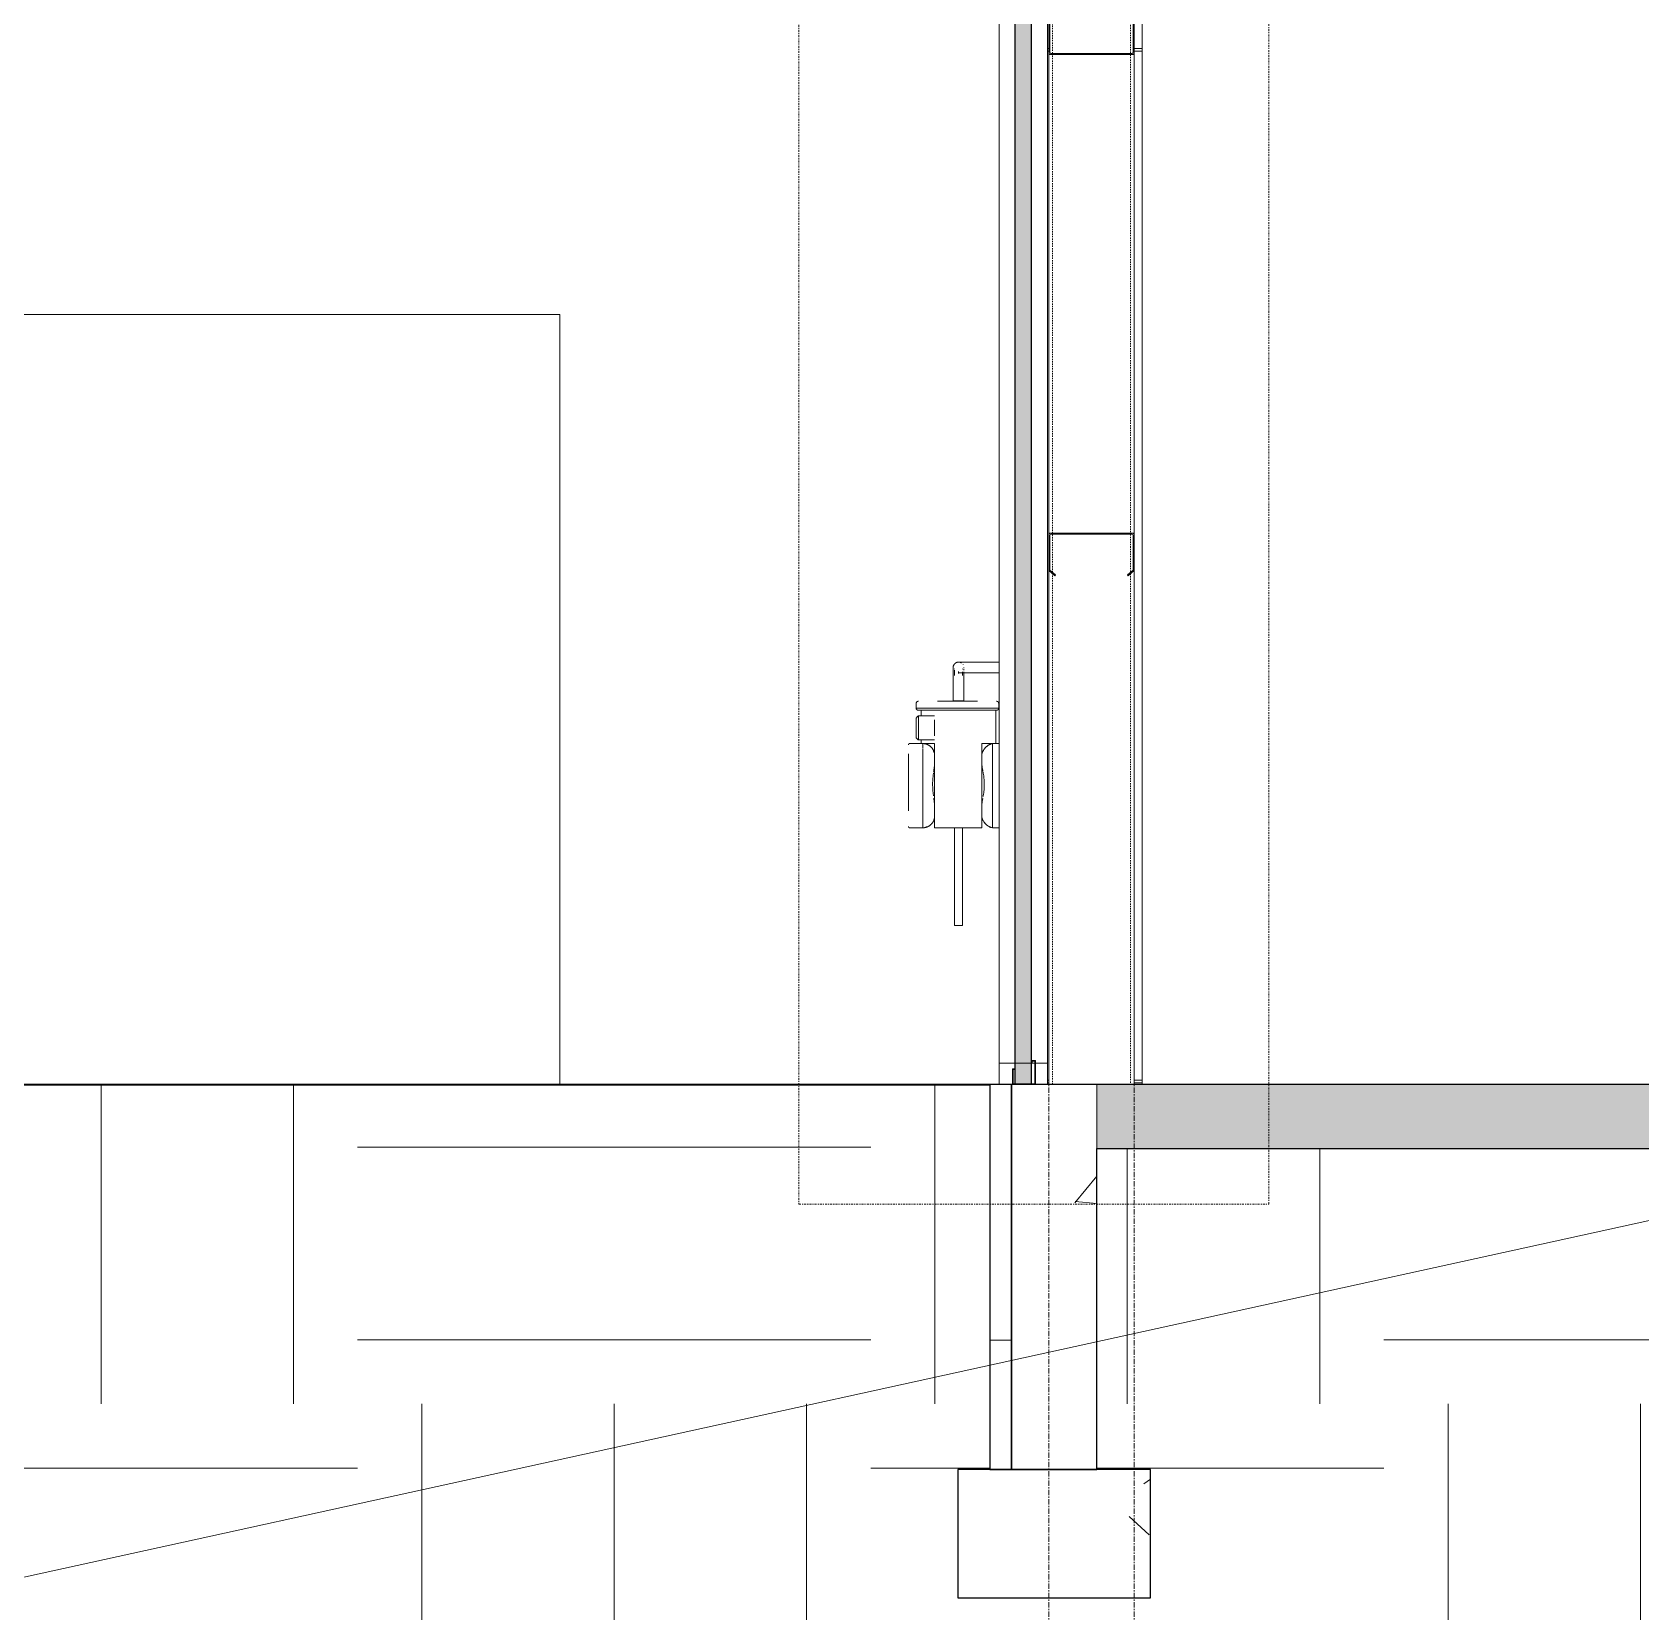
# Model space of a CAD drawing. Header units: inches. Extents: x -23445 to -52, y -314 to 853.
# Drawn here: x -9060.5 to -8910.1, y -49.3 to 98.4 of the extents above; entities that cross this region are included whole.
import ezdxf

# ---------------------------------------------------------------- set-up
doc = ezdxf.new("R2010")
doc.units = ezdxf.units.IN
doc.header["$MEASUREMENT"] = 0
for name, pattern in [('Dash Dot 3_16_', [0.3125, 0.1875, -0.0625, 0, -0.0625]), ('Grid Line 1_2_', [0.875, 0.5, -0.125, 0.125, -0.125]), ('Hidden 1_8_', [0.1875, 0.125, -0.0625])]:
    doc.linetypes.add(name, pattern=pattern)
for name, color, linetype, lineweight in [('A-ANNO-IDEN', 131, 'Continuous', 9), ('A-ANNO-SYMB', 150, 'Continuous', 9), ('A-FLOR', 192, 'Continuous', 9), ('A-FLOR-LEVL', 51, 'Continuous', 9), ('A-FLOR-MCUT', 51, 'Continuous', 9), ('A-FLOR-PATT', 8, 'Continuous', 25), ('A-GLAZ-CWMG', 51, 'Continuous', 9), ('A-WALL', 113, 'Continuous', 9), ('A-WALL-PATT', 111, 'Continuous', 25), ('C-TOPO', 7, 'Continuous', 9), ('E-ELEC-EQPM', 71, 'Continuous', 9), ('L-SITE-WALL', 31, 'Continuous', 9), ('P-SANR-FIXT', 6, 'Continuous', 9), ('S-BEAM', 12, 'Continuous', 9), ('S-COLS', 52, 'Continuous', 9), ('S-FNDN', 32, 'Continuous', 9), ('S-GRID', 1, 'Continuous', 9)]:
    doc.layers.add(name, color=color, linetype=linetype, lineweight=lineweight)
pattern_1 = [(50, (-21606.15, 72.08), (55.0854, -4.8198), [5.76, -63.36]), (355, (-21606.15, 72.08), (-10.6557, 57.7685), [4.608, -50.688]), (100.451, (-21601.557, 71.68), (44.4295, 52.9487), [4.895, -53.848]), (46.184, (-21606.15, 87.44), (81.9644, -12.712), [8.64, -95.04]), (96.636, (-21599.32, 86.38), (71.7815, 74.8124), [7.343, -80.772]), (351.184, (-21606.15, 87.44), (71.782, 74.8124), [6.912, -76.032]), (21, (-21598.47, 83.6), (45.842, -30.9215), [5.76, -63.36]), (326, (-21598.47, 83.6), (18.687, 55.6915), [4.608, -50.688]), (71.451, (-21594.65, 81.025), (64.529, 24.77), [4.895, -53.848]), (37.5, (-21606.148, 72.082), (0.9339, 25.56682), [2.534, -47.539, 2.534, -48.922, -50.88]), (37.5, (-21606.148, 72.082), (0.9339, 25.56682), [-101.53, 2.534, -48.346]), (7.5, (-21606.148, 72.082), (20.20404, 30.2913), [2.534, -26.803, 2.534, -46.387, -19.392]), (7.5, (-21606.148, 72.082), (20.20404, 30.2913), [-78.259, 2.534, -16.858]), (327.5, (-21623.274, 72.082), (40.9978, -1.7324), [2.534, -16.666, 2.534, -57.37, -79.488]), (327.5, (-21623.274, 72.082), (40.9978, -1.7324), [-79.104, 2.534, -76.954]), (317.5, (-21630.954, 72.082), (44.7889, 7.6878), [2.534, -22.426, 2.534, -37.248, -56.448]), (317.5, (-21630.954, 72.082), (44.7889, 7.6878), [-64.742, 2.534, -53.914])]

# ---------------------------------------------------------------- blocks, each defined once
blk = doc.blocks.new('Struct_Xcel_Sports Complex_rvt-4-Building Section - North_South looking West _ Fitness Center')
at = {"layer": 'A-FLOR-PATT', "lineweight": 9}
h = blk.add_hatch(dxfattribs=at)
h.set_pattern_fill('FP_56', style=0, pattern_type=2)
h.set_pattern_definition(pattern_1)
h.paths.add_polyline_path([(-21132.3, -6), (-21132.3, 0), (-22790.8, 0), (-22790.8, -6), (-21136.06, -6)], flags=0)
at = {"layer": 'A-WALL-PATT', "lineweight": 9}
h = blk.add_hatch(dxfattribs=at)
h.set_pattern_fill('FP_56', style=0, pattern_type=2)
h.set_pattern_definition(pattern_1)
h.paths.add_polyline_path([(-22790.8, -36), (-22790.8, 0), (-22798.8, 0), (-22798.8, -36)], flags=0)
at = {"layer": 'S-FNDN'}
h = blk.add_hatch(dxfattribs=at)
h.set_pattern_fill('FP_56', color=256, style=0, pattern_type=2)
h.set_pattern_definition(pattern_1)
h.paths.add_polyline_path([(-22803.8, -48), (-22785.8, -48), (-22785.8, -36), (-22803.8, -36)], flags=0)
at = {"layer": 'A-FLOR', "color": 250, "lineweight": 25}
for p, q in [((-21132.3, 0), (-22790.8, 0)), ((-22790.8, -6), (-21132.3, -6))]:
    blk.add_line(p, q, dxfattribs=at)
at = {"layer": 'A-FLOR-MCUT', "color": 7}
blk.add_line((-22790.8, 0), (-22790.8, -6), dxfattribs=at)
at = {"layer": 'A-WALL', "color": 7}
blk.add_line((-22790.8, -6), (-22790.8, 0), dxfattribs=at)
at = {"layer": 'L-SITE-WALL', "color": 250, "lineweight": 25}
for p, q in [((-22790.8, 0), (-22798.8, 0)), ((-22798.8, 0), (-22798.8, -36)), ((-22790.8, -36), (-22790.8, -6)), ((-22798.8, -36), (-22790.8, -36))]:
    blk.add_line(p, q, dxfattribs=at)
at = {"layer": 'S-FNDN', "color": 250, "lineweight": 25}
for p, q in [((-22785.8, -36), (-22803.8, -36)), ((-22803.8, -36), (-22803.8, -48)), ((-22785.8, -48), (-22785.8, -36)), ((-22803.8, -48), (-22785.8, -48))]:
    blk.add_line(p, q, dxfattribs=at)
blk = doc.blocks.new('Girt_C - 8_D-1472944-Building Section - North_South looking West _ Fitness Center')
at = {"layer": 'S-BEAM'}
h = blk.add_hatch(dxfattribs=at)
h.set_pattern_fill('FP_49', color=256, style=0, pattern_type=2)
h.set_pattern_definition([(45, (-21606.148, 72.082), (-19.007, 19.007), []), (45, (-21606.148, 100.882), (-19.007, 19.007), [])])
h.paths.add_polyline_path([(-22795.12, 96.32), (-22787.49, 96.32), (-22787.49, 96.43), (-22795.12, 96.43)], flags=0)
h.paths.add_polyline_path([(-22787.41, 96.5), (-22787.3, 96.51), (-22787.3, 99.82), (-22787.88, 100.3), (-22787.95, 100.22), (-22787.41, 99.77)], flags=0)
h.paths.add_polyline_path([(-22795.19, 96.5), (-22795.19, 99.77), (-22794.66, 100.22), (-22794.73, 100.3), (-22795.3, 99.82), (-22795.3, 96.51)], flags=0)
at = {"layer": 'S-BEAM', "lineweight": 15}
for p, q in [((-22794.73, 100.3), (-22795.3, 99.82)), ((-22795.3, 99.82), (-22795.3, 96.51)), ((-22795.19, 99.77), (-22794.66, 100.22)), ((-22795.19, 96.5), (-22795.19, 99.77)), ((-22794.66, 100.22), (-22794.73, 100.3)), ((-22787.88, 100.3), (-22787.95, 100.22)), ((-22787.95, 100.22), (-22787.41, 99.77)), ((-22787.3, 99.82), (-22787.88, 100.3)), ((-22787.41, 99.77), (-22787.41, 96.5)), ((-22787.3, 96.51), (-22787.3, 99.82)), ((-22787.49, 96.43), (-22795.12, 96.43)), ((-22795.12, 96.32), (-22787.49, 96.32))]:
    blk.add_line(p, q, dxfattribs=at)
for centre, radius, start, end in [((-22795.12, 96.51), 0.188, 180, 270), ((-22795.12, 96.51), 0.0782, 182.1227, 270), ((-22787.49, 96.51), 0.188, 270, 0), ((-22787.49, 96.51), 0.0782, 270, 356.9576)]:
    blk.add_arc(centre, radius, start, end, dxfattribs=at)
blk = doc.blocks.new('Rectangular Mullion - Profile_Polycarbonate_Lower-1275842-Building Section - North_South looking West _ Fitness Center')
at = {"layer": 'A-GLAZ-CWMG', "lineweight": 13}
for p, q in [((-22796.55, 2.24), (-22796.91, 2.24)), ((-22796.91, 2.24), (-22796.91, 1.99)), ((-22796.91, 1.99), (-22796.84, 1.99)), ((-22796.84, 1.99), (-22796.84, 2.18)), ((-22796.84, 2.18), (-22796.61, 2.18)), ((-22796.61, 2.18), (-22796.61, 0.06)), ((-22796.55, 0), (-22796.55, 2.24)), ((-22798.55, 1.46), (-22798.68, 1.46)), ((-22798.68, 1.46), (-22798.68, 0)), ((-22798.68, 0), (-22796.55, 0)), ((-22798.62, 0.06), (-22798.62, 1.39)), ((-22798.62, 1.39), (-22798.55, 1.39)), ((-22796.61, 0.06), (-22798.62, 0.06)), ((-22798.55, 1.39), (-22798.55, 1.46))]:
    blk.add_line(p, q, dxfattribs=at)
blk = doc.blocks.new('Transformer-Dry-Type-Siemens - 6x6x6-1004770-Building Section - North_South looking West _ Fitness Center')
at = {"layer": 'E-ELEC-EQPM'}
for p, q in [((-22913.05, 0), (-22913.05, 72)), ((-22913.05, 72), (-22841.05, 72)), ((-22913.05, 72), (-22841.05, 72)), ((-22913.05, 0), (-22913.05, 72)), ((-22841.05, 72), (-22841.05, 0)), ((-22841.05, 72), (-22841.05, 0))]:
    blk.add_line(p, q, dxfattribs=at)
blk = doc.blocks.new('HSS-Hollow Structural Section-Column - HSS8X8X3_8-1159169-Building Section - North_South looking West _ Fitness Center')
at = {"layer": 'S-COLS', "linetype": 'Hidden 1_8_'}
for p, q in [((-22794.95, 142.54), (-22794.95, 144)), ((-22787.65, 144), (-22787.65, 142.55)), ((-22794.95, 100.11), (-22794.95, 142.44)), ((-22787.65, 142.44), (-22787.65, 100.11)), ((-22794.95, 96.43), (-22794.95, 99.97)), ((-22787.65, 99.97), (-22787.65, 96.43)), ((-22794.95, 51.55), (-22794.95, 96.32)), ((-22787.65, 96.32), (-22787.65, 51.55)), ((-22794.95, 47.9), (-22794.95, 51.45)), ((-22787.65, 51.45), (-22787.65, 47.9)), ((-22794.95, 0), (-22794.95, 47.76)), ((-22787.65, 47.76), (-22787.65, 0))]:
    blk.add_line(p, q, dxfattribs=at)
blk = doc.blocks.new('Rectangular Mullion - Exterior 2_ x 4_5_-1135321-Building Section - North_South looking West _ Fitness Center')
at = {"layer": 'A-GLAZ-CWMG'}
for p, q in [((-22798.48, 2), (-22799.93, 2)), ((-22799.93, 2), (-22799.93, 0)), ((-22796.91, 2), (-22798.48, 2)), ((-22796.61, 2), (-22796.91, 2)), ((-22795.43, 2), (-22796.56, 2)), ((-22795.43, 0), (-22795.43, 2))]:
    blk.add_line(p, q, dxfattribs=at)
blk = doc.blocks.new('Rectangular Mullion - Exterior 2_ x 4_5_-1142381-Building Section - North_South looking West _ Fitness Center')
at = {"layer": 'A-GLAZ-CWMG'}
for p, q in [((-22799.93, 143.5), (-22798.68, 143.5)), ((-22799.93, 97), (-22799.93, 143.5)), ((-22798.62, 143.5), (-22798.48, 143.5)), ((-22798.48, 143.5), (-22796.91, 143.5)), ((-22796.91, 143.5), (-22796.61, 143.5)), ((-22796.55, 143.5), (-22795.43, 143.5)), ((-22795.43, 143.5), (-22795.43, 97))]:
    blk.add_line(p, q, dxfattribs=at)
blk = doc.blocks.new('Rectangular Mullion - Exterior 2_ x 4_5_-1142382-Building Section - North_South looking West _ Fitness Center')
at = {"layer": 'A-GLAZ-CWMG'}
for p, q in [((-22799.93, 2), (-22799.93, 97)), ((-22795.43, 97), (-22795.43, 2)), ((-22798.48, 2), (-22799.93, 2)), ((-22796.91, 2), (-22798.48, 2)), ((-22796.61, 2), (-22796.91, 2)), ((-22795.43, 2), (-22796.56, 2))]:
    blk.add_line(p, q, dxfattribs=at)
blk = doc.blocks.new('Girt_C - 8_D-1405511-Building Section - North_South looking West _ Fitness Center')
at = {"layer": 'S-BEAM', "lineweight": 15}
for p, q in [((-22795.3, 51.37), (-22795.3, 48.05)), ((-22795.19, 48.11), (-22795.19, 51.37)), ((-22787.49, 51.55), (-22795.12, 51.55)), ((-22795.12, 51.45), (-22787.49, 51.45)), ((-22787.41, 51.37), (-22787.41, 48.11)), ((-22787.3, 48.05), (-22787.3, 51.37)), ((-22795.3, 48.05), (-22794.73, 47.57)), ((-22794.66, 47.66), (-22795.19, 48.11)), ((-22794.73, 47.57), (-22794.66, 47.66)), ((-22787.41, 48.11), (-22787.95, 47.66)), ((-22787.95, 47.66), (-22787.88, 47.57)), ((-22787.88, 47.57), (-22787.3, 48.05))]:
    blk.add_line(p, q, dxfattribs=at)
for centre, radius, start, end in [((-22795.12, 51.37), 0.188, 90, 180), ((-22795.12, 51.37), 0.0782, 90, 176.9576), ((-22787.49, 51.37), 0.188, 0, 90), ((-22787.49, 51.37), 0.0782, 2.1227, 90)]:
    blk.add_arc(centre, radius, start, end, dxfattribs=at)
blk = doc.blocks.new('gas_meter-250_cfh_2214 - gas_meter-250_cfh_2214-1353211-Building Section - North_South looking West _ Fitness Center')
at = {"layer": 'P-SANR-FIXT'}
for p, q in [((-22803.32, 39.27), (-22803.31, 39.25)), ((-22799.93, 39.5), (-22803.13, 39.5)), ((-22804.24, 38.25), (-22804.24, 35.86)), ((-22804.12, 38.85), (-22804.12, 38.86)), ((-22804.12, 38.85), (-22804.12, 38.85)), ((-22803.74, 38.44), (-22803.74, 38.62)), ((-22803.37, 38.85), (-22803.37, 38.86)), ((-22803.24, 35.86), (-22803.24, 38.25)), ((-22803.13, 38.5), (-22799.93, 38.5)), ((-22807.72, 35.6), (-22807.72, 35.18)), ((-22807.72, 35.18), (-22805.72, 35.18)), ((-22807.65, 35.18), (-22807.72, 35.18)), ((-22805.72, 35), (-22807.56, 35)), ((-22807.56, 35), (-22807.31, 35)), ((-22807.24, 35), (-22807.24, 34.47)), ((-22807.24, 35), (-22805.74, 35)), ((-22801.97, 35.83), (-22805.72, 35.83)), ((-22805.72, 35.18), (-22801.97, 35.18)), ((-22801.97, 35), (-22805.72, 35)), ((-22803.74, 35.86), (-22804.24, 35.86)), ((-22803.24, 35.86), (-22803.74, 35.86)), ((-22801.97, 35.18), (-22799.97, 35.18)), ((-22800.13, 35), (-22801.97, 35)), ((-22801.97, 35), (-22800.24, 35)), ((-22800.24, 31.87), (-22800.24, 35)), ((-22800.19, 35), (-22800.13, 35)), ((-22799.97, 35.18), (-22800.04, 35.18)), ((-22799.97, 35.18), (-22799.97, 35.6)), ((-22807.72, 34.24), (-22807.72, 33.72)), ((-22807.72, 33.72), (-22807.72, 34.24)), ((-22807.72, 32.97), (-22807.72, 33.72)), ((-22806, 34.47), (-22807.49, 34.47)), ((-22807.49, 34.47), (-22807.49, 33.72)), ((-22807.49, 33.72), (-22807.49, 32.97)), ((-22806, 34.1), (-22806, 33.72)), ((-22806, 33.72), (-22806, 32.97)), ((-22807.08, 31.88), (-22808.31, 31.88)), ((-22807.72, 32.97), (-22807.72, 32.45)), ((-22807.72, 32.45), (-22807.72, 32.97)), ((-22807.49, 32.97), (-22807.49, 32.22)), ((-22807.49, 32.22), (-22806, 32.22)), ((-22807.24, 32.22), (-22807.24, 31.87)), ((-22807.08, 31.41), (-22807.08, 31.88)), ((-22807.08, 31.88), (-22806, 31.88)), ((-22806, 32.97), (-22806, 32.6)), ((-22806, 31.88), (-22806, 30.94)), ((-22801.56, 30.9), (-22801.56, 31.88)), ((-22801.56, 31.88), (-22800.58, 31.88)), ((-22799.93, 31.88), (-22800.58, 31.88)), ((-22800.58, 31.88), (-22800.58, 30.94)), ((-22808.43, 30.93), (-22808.43, 25.59)), ((-22807.08, 30.94), (-22807.08, 31.37)), ((-22807.08, 25.6), (-22807.08, 30.94)), ((-22806, 30.94), (-22806, 30.88)), ((-22806, 30.88), (-22806, 29.8)), ((-22801.56, 30.9), (-22801.56, 30.9)), ((-22801.56, 30.88), (-22801.56, 30.89)), ((-22801.56, 29.87), (-22801.56, 30.88)), ((-22800.58, 30.94), (-22800.58, 25.6)), ((-22806, 29.8), (-22806, 27.83)), ((-22801.56, 27.83), (-22801.56, 29.87)), ((-22806, 27.83), (-22806, 26.29)), ((-22801.56, 26.21), (-22801.56, 27.83)), ((-22807.08, 24), (-22807.08, 25.6)), ((-22806, 26.33), (-22806, 25.54)), ((-22801.56, 25.53), (-22801.56, 26.21)), ((-22800.58, 25.6), (-22800.58, 24)), ((-22806.81, 24.08), (-22806.67, 24.08)), ((-22806, 25.54), (-22806, 24.94)), ((-22806, 24.94), (-22806, 24)), ((-22801.56, 24.98), (-22801.56, 25.53)), ((-22801.56, 24), (-22801.56, 24.98)), ((-22800.81, 24.08), (-22800.77, 24.08)), ((-22808.31, 24), (-22807.08, 24)), ((-22803.74, 24), (-22806, 24)), ((-22804.12, 24), (-22804.12, 14.86)), ((-22801.56, 24), (-22803.74, 24)), ((-22803.37, 14.86), (-22803.37, 24)), ((-22800.58, 24), (-22799.93, 24)), ((-22803.74, 14.86), (-22804.12, 14.86)), ((-22803.37, 14.86), (-22803.74, 14.86))]:
    blk.add_line(p, q, dxfattribs=at)
at = {"layer": 'P-SANR-FIXT', "flags": 128}
for points in [[(-22804.24, 39), (-22804.24, 39.02), (-22804.24, 39.04), (-22804.24, 39.06), (-22804.23, 39.08), (-22804.23, 39.1), (-22804.23, 39.12), (-22804.22, 39.14), (-22804.21, 39.16), (-22804.21, 39.18), (-22804.2, 39.19), (-22804.19, 39.21), (-22804.18, 39.23), (-22804.17, 39.25), (-22804.16, 39.27), (-22804.15, 39.28), (-22804.14, 39.3), (-22804.13, 39.31), (-22804.12, 39.33), (-22804.1, 39.34), (-22804.09, 39.36), (-22804.07, 39.37), (-22804.06, 39.39), (-22804.04, 39.4), (-22804.03, 39.41), (-22804.01, 39.42), (-22803.99, 39.43), (-22803.98, 39.44), (-22803.96, 39.45), (-22803.94, 39.46), (-22803.92, 39.47), (-22803.9, 39.47), (-22803.88, 39.48), (-22803.86, 39.48), (-22803.84, 39.49), (-22803.83, 39.49), (-22803.81, 39.5), (-22803.79, 39.5), (-22803.77, 39.5), (-22803.75, 39.5), (-22803.74, 39.5)], [(-22803.74, 39.5), (-22803.72, 39.5), (-22803.7, 39.5), (-22803.68, 39.5), (-22803.66, 39.49), (-22803.64, 39.49), (-22803.62, 39.49), (-22803.6, 39.48), (-22803.58, 39.47), (-22803.56, 39.47), (-22803.55, 39.46), (-22803.53, 39.45), (-22803.51, 39.44), (-22803.49, 39.43), (-22803.47, 39.42)], [(-22803.13, 39.5), (-22803.15, 39.5), (-22803.18, 39.5), (-22803.2, 39.5), (-22803.23, 39.5), (-22803.25, 39.5), (-22803.27, 39.5), (-22803.3, 39.5), (-22803.32, 39.5), (-22803.34, 39.5), (-22803.37, 39.5), (-22803.39, 39.5), (-22803.41, 39.5), (-22803.43, 39.5), (-22803.45, 39.5), (-22803.47, 39.5), (-22803.49, 39.5), (-22803.51, 39.5), (-22803.53, 39.5), (-22803.55, 39.5), (-22803.57, 39.5), (-22803.58, 39.5), (-22803.6, 39.5), (-22803.62, 39.5), (-22803.63, 39.5), (-22803.64, 39.5), (-22803.66, 39.5), (-22803.67, 39.5), (-22803.68, 39.5), (-22803.69, 39.5), (-22803.7, 39.5), (-22803.71, 39.5), (-22803.71, 39.5), (-22803.72, 39.5), (-22803.73, 39.5), (-22803.73, 39.5), (-22803.74, 39.5), (-22803.74, 39.5), (-22803.74, 39.5), (-22803.74, 39.5)], [(-22804.24, 38.25), (-22804.24, 38.28), (-22804.24, 38.31), (-22804.24, 38.34), (-22804.24, 38.37), (-22804.24, 38.4), (-22804.24, 38.43), (-22804.24, 38.46), (-22804.24, 38.49), (-22804.24, 38.51), (-22804.24, 38.54), (-22804.24, 38.57), (-22804.24, 38.6), (-22804.24, 38.62), (-22804.24, 38.65), (-22804.24, 38.67), (-22804.24, 38.7), (-22804.24, 38.72), (-22804.24, 38.74), (-22804.24, 38.77), (-22804.24, 38.79), (-22804.24, 38.81), (-22804.24, 38.83), (-22804.24, 38.85), (-22804.24, 38.86), (-22804.24, 38.88), (-22804.24, 38.9), (-22804.24, 38.91), (-22804.24, 38.93), (-22804.24, 38.94), (-22804.24, 38.95), (-22804.24, 38.96), (-22804.24, 38.97), (-22804.24, 38.98), (-22804.24, 38.98), (-22804.24, 38.99), (-22804.24, 38.99), (-22804.24, 39), (-22804.24, 39), (-22804.24, 39)], [(-22804.12, 38.74), (-22804.12, 38.72), (-22804.12, 38.71), (-22804.12, 38.69), (-22804.12, 38.67), (-22804.12, 38.65), (-22804.12, 38.63), (-22804.12, 38.61), (-22804.12, 38.58), (-22804.12, 38.56), (-22804.12, 38.54), (-22804.12, 38.51), (-22804.12, 38.48), (-22804.12, 38.46), (-22804.12, 38.43), (-22804.12, 38.4), (-22804.12, 38.38), (-22804.12, 38.35), (-22804.12, 38.32), (-22804.12, 38.29), (-22804.12, 38.26)], [(-22804.12, 38.28), (-22804.12, 38.32), (-22804.12, 38.35), (-22804.12, 38.39), (-22804.12, 38.42), (-22804.12, 38.45), (-22804.12, 38.48), (-22804.12, 38.51), (-22804.12, 38.54), (-22804.12, 38.57), (-22804.12, 38.6), (-22804.12, 38.63), (-22804.12, 38.65), (-22804.12, 38.67), (-22804.12, 38.7), (-22804.12, 38.72), (-22804.12, 38.74)], [(-22803.74, 38.5), (-22803.74, 38.5), (-22803.74, 38.5), (-22803.74, 38.5), (-22803.73, 38.5), (-22803.73, 38.5), (-22803.72, 38.5), (-22803.72, 38.5), (-22803.71, 38.5), (-22803.7, 38.5), (-22803.69, 38.5), (-22803.68, 38.5), (-22803.67, 38.5), (-22803.66, 38.5), (-22803.65, 38.5), (-22803.63, 38.5), (-22803.62, 38.5), (-22803.6, 38.5), (-22803.59, 38.5), (-22803.57, 38.5), (-22803.56, 38.5), (-22803.54, 38.5), (-22803.52, 38.5), (-22803.5, 38.5), (-22803.48, 38.5), (-22803.46, 38.5), (-22803.44, 38.5), (-22803.42, 38.5), (-22803.4, 38.5), (-22803.37, 38.5), (-22803.35, 38.5), (-22803.33, 38.5), (-22803.3, 38.5), (-22803.28, 38.5), (-22803.26, 38.5), (-22803.23, 38.5), (-22803.21, 38.5), (-22803.18, 38.5), (-22803.16, 38.5), (-22803.14, 38.5), (-22803.13, 38.5)], [(-22803.37, 38.48), (-22803.37, 38.5), (-22803.37, 38.53), (-22803.37, 38.55), (-22803.37, 38.58)], [(-22803.37, 38.43), (-22803.37, 38.4), (-22803.37, 38.36), (-22803.37, 38.33), (-22803.37, 38.29)], [(-22803.37, 38.25), (-22803.37, 38.28), (-22803.37, 38.31), (-22803.37, 38.34), (-22803.37, 38.37), (-22803.37, 38.4), (-22803.37, 38.42)], [(-22803.24, 39.03), (-22803.24, 39.01), (-22803.24, 39)], [(-22803.24, 39), (-22803.24, 39), (-22803.24, 39), (-22803.24, 38.99), (-22803.24, 38.99), (-22803.24, 38.99)], [(-22803.24, 38.87), (-22803.24, 38.85), (-22803.24, 38.83), (-22803.24, 38.81), (-22803.24, 38.79), (-22803.24, 38.77), (-22803.24, 38.75)], [(-22803.24, 38.58), (-22803.24, 38.55), (-22803.24, 38.52), (-22803.24, 38.49), (-22803.24, 38.47), (-22803.24, 38.44), (-22803.24, 38.41), (-22803.24, 38.38), (-22803.24, 38.35), (-22803.24, 38.32), (-22803.24, 38.29), (-22803.24, 38.26), (-22803.24, 38.25)], [(-22807.72, 35.6), (-22807.72, 35.61), (-22807.72, 35.62), (-22807.72, 35.63), (-22807.72, 35.64), (-22807.72, 35.64), (-22807.71, 35.65), (-22807.71, 35.66), (-22807.71, 35.67), (-22807.7, 35.68), (-22807.7, 35.69), (-22807.7, 35.7), (-22807.69, 35.71), (-22807.69, 35.71), (-22807.68, 35.72), (-22807.68, 35.73), (-22807.67, 35.74), (-22807.67, 35.74), (-22807.66, 35.75), (-22807.66, 35.76), (-22807.65, 35.77), (-22807.64, 35.77), (-22807.64, 35.78), (-22807.63, 35.78), (-22807.62, 35.79), (-22807.61, 35.79), (-22807.6, 35.8), (-22807.6, 35.8), (-22807.59, 35.81), (-22807.58, 35.81), (-22807.57, 35.82), (-22807.56, 35.82), (-22807.55, 35.82), (-22807.54, 35.82), (-22807.54, 35.83), (-22807.53, 35.83), (-22807.52, 35.83), (-22807.51, 35.83), (-22807.5, 35.83), (-22807.49, 35.83), (-22807.49, 35.83)], [(-22807.56, 35), (-22807.57, 35), (-22807.58, 35.01), (-22807.59, 35.01), (-22807.6, 35.02), (-22807.6, 35.02), (-22807.61, 35.02), (-22807.62, 35.03), (-22807.63, 35.04), (-22807.64, 35.04), (-22807.64, 35.05), (-22807.65, 35.05), (-22807.66, 35.06), (-22807.66, 35.07), (-22807.67, 35.08), (-22807.68, 35.08), (-22807.68, 35.09), (-22807.69, 35.1), (-22807.69, 35.11), (-22807.7, 35.12), (-22807.7, 35.12), (-22807.7, 35.13), (-22807.71, 35.14), (-22807.71, 35.15), (-22807.71, 35.16), (-22807.72, 35.17), (-22807.72, 35.18), (-22807.72, 35.18)], [(-22800.2, 35.83), (-22800.19, 35.83), (-22800.18, 35.83), (-22800.17, 35.83), (-22800.17, 35.83), (-22800.16, 35.83), (-22800.15, 35.82), (-22800.14, 35.82), (-22800.13, 35.82), (-22800.12, 35.82), (-22800.11, 35.81), (-22800.1, 35.81), (-22800.1, 35.81), (-22800.09, 35.8), (-22800.08, 35.8), (-22800.07, 35.79), (-22800.06, 35.79), (-22800.06, 35.78), (-22800.05, 35.77), (-22800.04, 35.77), (-22800.04, 35.76), (-22800.03, 35.75), (-22800.02, 35.75), (-22800.02, 35.74), (-22800.01, 35.73), (-22800.01, 35.72), (-22800, 35.72), (-22800, 35.71), (-22799.99, 35.7), (-22799.99, 35.69), (-22799.99, 35.68), (-22799.98, 35.67), (-22799.98, 35.67), (-22799.98, 35.66), (-22799.97, 35.65), (-22799.97, 35.64), (-22799.97, 35.63), (-22799.97, 35.62), (-22799.97, 35.61), (-22799.97, 35.6), (-22799.97, 35.6)], [(-22799.97, 35.18), (-22799.97, 35.17), (-22799.97, 35.16), (-22799.98, 35.15), (-22799.98, 35.14), (-22799.98, 35.13), (-22799.99, 35.13), (-22799.99, 35.12), (-22800, 35.11), (-22800, 35.1), (-22800.01, 35.09), (-22800.01, 35.08), (-22800.02, 35.08), (-22800.03, 35.07), (-22800.03, 35.06), (-22800.04, 35.06), (-22800.05, 35.05), (-22800.05, 35.04), (-22800.06, 35.04), (-22800.07, 35.03), (-22800.08, 35.03), (-22800.08, 35.02), (-22800.09, 35.02), (-22800.1, 35.01), (-22800.11, 35.01), (-22800.12, 35), (-22800.13, 35), (-22800.13, 35)], [(-22807.72, 34.24), (-22807.7, 34.27), (-22807.68, 34.3), (-22807.65, 34.33), (-22807.63, 34.35), (-22807.6, 34.38), (-22807.58, 34.4), (-22807.55, 34.43), (-22807.52, 34.45), (-22807.49, 34.47)], [(-22808.43, 31.76), (-22808.43, 31.77), (-22808.43, 31.77), (-22808.43, 31.77), (-22808.43, 31.78), (-22808.43, 31.78), (-22808.42, 31.79), (-22808.42, 31.79), (-22808.42, 31.8), (-22808.42, 31.8), (-22808.42, 31.81), (-22808.42, 31.81), (-22808.42, 31.82), (-22808.41, 31.82), (-22808.41, 31.82), (-22808.41, 31.83), (-22808.41, 31.83), (-22808.4, 31.83), (-22808.4, 31.84), (-22808.4, 31.84), (-22808.39, 31.85), (-22808.39, 31.85), (-22808.39, 31.85), (-22808.38, 31.85), (-22808.38, 31.86), (-22808.37, 31.86), (-22808.37, 31.86), (-22808.37, 31.86), (-22808.36, 31.87), (-22808.36, 31.87), (-22808.35, 31.87), (-22808.35, 31.87), (-22808.34, 31.87), (-22808.34, 31.87), (-22808.34, 31.88), (-22808.33, 31.88), (-22808.33, 31.88), (-22808.32, 31.88), (-22808.32, 31.88), (-22808.31, 31.88)], [(-22807.49, 32.22), (-22807.52, 32.24), (-22807.55, 32.26), (-22807.58, 32.29), (-22807.6, 32.31), (-22807.63, 32.34), (-22807.65, 32.36), (-22807.68, 32.39), (-22807.7, 32.42), (-22807.72, 32.45)], [(-22808.31, 24), (-22808.32, 24), (-22808.32, 24), (-22808.32, 24), (-22808.33, 24), (-22808.33, 24), (-22808.34, 24), (-22808.34, 24), (-22808.35, 24.01), (-22808.35, 24.01), (-22808.36, 24.01), (-22808.36, 24.01), (-22808.37, 24.01), (-22808.37, 24.02), (-22808.37, 24.02), (-22808.38, 24.02), (-22808.38, 24.02), (-22808.38, 24.03), (-22808.39, 24.03), (-22808.39, 24.03), (-22808.4, 24.04), (-22808.4, 24.04), (-22808.4, 24.04), (-22808.4, 24.05), (-22808.41, 24.05), (-22808.41, 24.05), (-22808.41, 24.06), (-22808.41, 24.06), (-22808.42, 24.07), (-22808.42, 24.07), (-22808.42, 24.08), (-22808.42, 24.08), (-22808.42, 24.08), (-22808.42, 24.09), (-22808.43, 24.09), (-22808.43, 24.1), (-22808.43, 24.1), (-22808.43, 24.11), (-22808.43, 24.11), (-22808.43, 24.12), (-22808.43, 24.12)]]:
    blk.add_lwpolyline(points, dxfattribs=at)
at = {"layer": 'P-SANR-FIXT'}
for points, knots in [([(-22806, 30.94), (-22806.01, 31), (-22806.03, 31.08), (-22806.07, 31.18), (-22806.1, 31.25), (-22806.13, 31.32), (-22806.17, 31.39), (-22806.21, 31.45), (-22806.26, 31.5), (-22806.31, 31.55), (-22806.35, 31.6), (-22806.4, 31.64), (-22806.45, 31.68), (-22806.5, 31.71), (-22806.55, 31.74), (-22806.6, 31.76), (-22806.65, 31.79), (-22806.71, 31.81), (-22806.76, 31.83), (-22806.8, 31.84), (-22806.84, 31.85), (-22806.89, 31.86), (-22806.95, 31.87), (-22807.01, 31.88), (-22807.05, 31.88), (-22807.08, 31.88)], [0, 0, 0, 0, 0.071429, 0.107143, 0.142857, 0.178571, 0.214286, 0.25, 0.285714, 0.321429, 0.357143, 0.392857, 0.428571, 0.464286, 0.5, 0.535714, 0.571429, 0.625, 0.678571, 0.705357, 0.732143, 0.785714, 0.839286, 0.892857, 1, 1, 1, 1]), ([(-22800.58, 31.88), (-22800.61, 31.87), (-22800.67, 31.86), (-22800.75, 31.82), (-22800.82, 31.79), (-22800.88, 31.77), (-22800.93, 31.74), (-22800.99, 31.7), (-22801.04, 31.66), (-22801.1, 31.62), (-22801.15, 31.58), (-22801.19, 31.54), (-22801.22, 31.51), (-22801.27, 31.46), (-22801.34, 31.37), (-22801.41, 31.27), (-22801.46, 31.17), (-22801.51, 31.06), (-22801.54, 30.96), (-22801.56, 30.9)], [0, 0, 0, 0, 0.1, 0.2, 0.25, 0.3, 0.35, 0.4, 0.45, 0.5, 0.55, 0.575, 0.6, 0.65, 0.7, 0.8, 0.85, 0.9, 1, 1, 1, 1]), ([(-22806.19, 31.42), (-22806.2, 31.42), (-22806.21, 31.44), (-22806.22, 31.46), (-22806.25, 31.49), (-22806.27, 31.52), (-22806.29, 31.53), (-22806.29, 31.54)], [0.25, 0.25, 0.25, 0.25, 0.265625, 0.28125, 0.3125, 0.34375, 0.375, 0.375, 0.375, 0.375]), ([(-22806.29, 31.54), (-22806.29, 31.53), (-22806.27, 31.52), (-22806.25, 31.49), (-22806.22, 31.46), (-22806.21, 31.44), (-22806.2, 31.42), (-22806.19, 31.42)], [0.625, 0.625, 0.625, 0.625, 0.65625, 0.6875, 0.71875, 0.734375, 0.75, 0.75, 0.75, 0.75]), ([(-22806, 30.94), (-22806.01, 30.99), (-22806.03, 31.07), (-22806.06, 31.16), (-22806.07, 31.2), (-22806.08, 31.22)], [0, 0, 0, 0, 0.0625, 0.09375, 0.125, 0.125, 0.125, 0.125]), ([(-22801.45, 31.19), (-22801.46, 31.17), (-22801.48, 31.13), (-22801.52, 31.03), (-22801.54, 30.96), (-22801.56, 30.9)], [0.875, 0.875, 0.875, 0.875, 0.90625, 0.9375, 1, 1, 1, 1]), ([(-22801.31, 31.41), (-22801.3, 31.41), (-22801.29, 31.43), (-22801.27, 31.45), (-22801.24, 31.48), (-22801.21, 31.51), (-22801.2, 31.53), (-22801.19, 31.54)], [0.25, 0.25, 0.25, 0.25, 0.265625, 0.28125, 0.3125, 0.34375, 0.375, 0.375, 0.375, 0.375]), ([(-22801.19, 31.54), (-22801.2, 31.53), (-22801.21, 31.51), (-22801.24, 31.48), (-22801.27, 31.45), (-22801.29, 31.43), (-22801.3, 31.41), (-22801.31, 31.41)], [0.625, 0.625, 0.625, 0.625, 0.65625, 0.6875, 0.71875, 0.734375, 0.75, 0.75, 0.75, 0.75]), ([(-22806.16, 27.83), (-22806.17, 28.01), (-22806.17, 28.27), (-22806.15, 28.56), (-22806.13, 28.73), (-22806.12, 28.86), (-22806.1, 28.98), (-22806.09, 29.07), (-22806.08, 29.12), (-22806.08, 29.13)], [0, 0, 0, 0, 0.25, 0.375, 0.4375, 0.5, 0.5625, 0.625, 0.6418325, 0.6418325, 0.6418325, 0.6418325]), ([(-22806.07, 29.23), (-22806.06, 29.27), (-22806.05, 29.38), (-22806.03, 29.57), (-22806.01, 29.72), (-22806, 29.8)], [0.6909841, 0.6909841, 0.6909841, 0.6909841, 0.75, 0.875, 1, 1, 1, 1]), ([(-22801.56, 29.87), (-22801.55, 29.8), (-22801.52, 29.64), (-22801.49, 29.44), (-22801.47, 29.32), (-22801.46, 29.28)], [0, 0, 0, 0, 0.125, 0.25, 0.3106526, 0.3106526, 0.3106526, 0.3106526]), ([(-22801.44, 29.19), (-22801.44, 29.18), (-22801.43, 29.12), (-22801.41, 29.03), (-22801.39, 28.9), (-22801.38, 28.77), (-22801.36, 28.6), (-22801.33, 28.29), (-22801.33, 28.01), (-22801.34, 27.83)], [0.3586078, 0.3586078, 0.3586078, 0.3586078, 0.375, 0.4375, 0.5, 0.5625, 0.625, 0.75, 1, 1, 1, 1]), ([(-22806.08, 26.99), (-22806.08, 27), (-22806.1, 27.11), (-22806.12, 27.3), (-22806.15, 27.57), (-22806.16, 27.74), (-22806.16, 27.83)], [0.4646636, 0.4646636, 0.4646636, 0.4646636, 0.5, 0.6666667, 0.8333333, 1, 1, 1, 1]), ([(-22801.34, 27.83), (-22801.34, 27.74), (-22801.36, 27.55), (-22801.39, 27.27), (-22801.42, 27.07), (-22801.44, 26.95), (-22801.44, 26.93)], [0, 0, 0, 0, 0.1666667, 0.3333333, 0.5, 0.5409824, 0.5409824, 0.5409824, 0.5409824]), ([(-22807.08, 24), (-22807.06, 24), (-22807.02, 24), (-22806.95, 24.01), (-22806.9, 24.02), (-22806.85, 24.02), (-22806.81, 24.03), (-22806.76, 24.05), (-22806.71, 24.07), (-22806.66, 24.09), (-22806.61, 24.11), (-22806.58, 24.12), (-22806.55, 24.14), (-22806.52, 24.16), (-22806.48, 24.18), (-22806.43, 24.21), (-22806.39, 24.25), (-22806.35, 24.28), (-22806.32, 24.31), (-22806.29, 24.34), (-22806.26, 24.38), (-22806.21, 24.43), (-22806.16, 24.5), (-22806.12, 24.58), (-22806.08, 24.66), (-22806.04, 24.77), (-22806.01, 24.87), (-22806, 24.94)], [0, 0, 0, 0, 0.083333, 0.166667, 0.208333, 0.25, 0.291667, 0.333333, 0.375, 0.416667, 0.458333, 0.479167, 0.5, 0.520833, 0.541667, 0.583333, 0.625, 0.645833, 0.666667, 0.6875, 0.708333, 0.75, 0.791667, 0.833333, 0.875, 0.916667, 1, 1, 1, 1]), ([(-22806.42, 24.22), (-22806.43, 24.22), (-22806.44, 24.21), (-22806.47, 24.19), (-22806.5, 24.17), (-22806.52, 24.16), (-22806.52, 24.16)], [0.3, 0.3, 0.3, 0.3, 0.3125, 0.325, 0.35, 0.35763864, 0.35763864, 0.35763864, 0.35763864]), ([(-22806.52, 24.16), (-22806.52, 24.16), (-22806.5, 24.17), (-22806.47, 24.19), (-22806.44, 24.21), (-22806.43, 24.22), (-22806.42, 24.22)], [0.64247023, 0.64247023, 0.64247023, 0.64247023, 0.65, 0.675, 0.6875, 0.7, 0.7, 0.7, 0.7]), ([(-22806.24, 24.39), (-22806.23, 24.41), (-22806.2, 24.45), (-22806.17, 24.49), (-22806.16, 24.51), (-22806.16, 24.51)], [0.8, 0.8, 0.8, 0.8, 0.825, 0.85, 0.85206056, 0.85206056, 0.85206056, 0.85206056]), ([(-22801.56, 24.98), (-22801.54, 24.91), (-22801.51, 24.82), (-22801.46, 24.71), (-22801.41, 24.61), (-22801.34, 24.51), (-22801.27, 24.42), (-22801.2, 24.35), (-22801.13, 24.28), (-22801.06, 24.23), (-22801.01, 24.19), (-22800.98, 24.17), (-22800.94, 24.15), (-22800.88, 24.11), (-22800.8, 24.07), (-22800.7, 24.03), (-22800.63, 24.01), (-22800.58, 24)], [0, 0, 0, 0, 0.1, 0.15, 0.2, 0.3, 0.35, 0.4, 0.475, 0.55, 0.5875, 0.60625, 0.625, 0.7, 0.775, 0.85, 1, 1, 1, 1]), ([(-22801.37, 24.56), (-22801.36, 24.55), (-22801.34, 24.52), (-22801.31, 24.47), (-22801.27, 24.43), (-22801.26, 24.41)], [0.1389599, 0.1389599, 0.1389599, 0.1389599, 0.15, 0.175, 0.2, 0.2, 0.2, 0.2])]:
    blk.add_open_spline(points, degree=3, knots=knots, dxfattribs=at)
for points in [[(-22806, 26.29), (-22806.01, 26.37), (-22806.03, 26.53), (-22806.05, 26.7), (-22806.06, 26.78)], [(-22801.48, 26.73), (-22801.49, 26.64), (-22801.52, 26.46), (-22801.55, 26.29), (-22801.56, 26.21)], [(-22806.09, 24.63), (-22806.07, 24.68), (-22806.04, 24.77), (-22806.01, 24.88), (-22806, 24.94)], [(-22801.56, 24.98), (-22801.54, 24.92), (-22801.51, 24.81), (-22801.46, 24.71), (-22801.43, 24.66)]]:
    blk.add_open_spline(points, degree=3, dxfattribs=at)

msp = doc.modelspace()

# ---------------------------------------------------------------- hatches: boundary and pattern name
at = {"layer": 'A-WALL-PATT', "lineweight": 9}
h = msp.add_hatch(dxfattribs=at)
h.set_pattern_fill('FP_50', color=256, style=0, pattern_type=2)
h.set_pattern_definition([(0, (-22349.93, 145), (-193, 193), [48, -145]), (90, (-22349.93, 145), (-193, 1e-14), [96.25, -96.75]), (180, (-22301.93, 241.25), (-193, 193), [48, -145]), (90, (-22301.93, 145), (-193, 1e-14), [96.25, -96.75]), (180, (-22301.93, 241.5), (-193, 193), [48, -145]), (90, (-22301.93, 241.5), (-193, 1e-14), [96.25, -96.75]), (0, (-22349.93, 337.75), (-193, 193), [48, -145]), (90, (-22349.93, 241.5), (-193, 1e-14), [96.25, -96.75]), (0, (-22301.68, 193), (-193, 193), [48, -145]), (90, (-22301.68, 144.75), (-193, 1e-14), [48.25, -144.75]), (90, (-22253.68, 144.75), (-193, 1e-14), [48.25, -144.75]), (0, (-22301.68, 289.5), (-193, 193), [48, -145]), (90, (-22301.68, 193.25), (-193, 1e-14), [96.25, -96.75]), (180, (-22253.68, 193.25), (-193, 193), [48, -145]), (90, (-22253.68, 193.25), (-193, 1e-14), [96.25, -96.75]), (90, (-22301.68, 289.75), (-193, 1e-14), [48, -145]), (180, (-22253.68, 289.75), (-193, 193), [48, -145]), (90, (-22253.68, 289.75), (-193, 1e-14), [48, -145]), (0, (-22253.43, 145), (-193, 193), [48, -145]), (90, (-22253.43, 145), (-193, 1e-14), [96.25, -96.75]), (180, (-22205.43, 241.25), (-193, 193), [48, -145]), (90, (-22205.43, 145), (-193, 1e-14), [96.25, -96.75]), (180, (-22205.43, 241.5), (-193, 193), [48, -145]), (90, (-22205.43, 241.5), (-193, 1e-14), [96.25, -96.75]), (180, (-22205.43, 337.75), (-193, 193), [48, -145]), (90, (-22253.43, 241.5), (-193, 1e-14), [96.25, -96.75]), (0, (-22205.18, 193), (-193, 193), [48, -145]), (90, (-22205.18, 144.75), (-193, 1e-14), [48.25, -144.75]), (90, (-22157.18, 144.75), (-193, 1e-14), [48.25, -144.75]), (0, (-22205.18, 289.5), (-193, 193), [48, -145]), (90, (-22205.18, 193.25), (-193, 1e-14), [96.25, -96.75]), (180, (-22157.18, 193.25), (-193, 193), [48, -145]), (90, (-22157.18, 193.25), (-193, 1e-14), [96.25, -96.75]), (90, (-22205.18, 289.75), (-193, 1e-14), [48, -145]), (180, (-22157.18, 289.75), (-193, 193), [48, -145]), (90, (-22157.18, 289.75), (-193, 1e-14), [48, -145])])
h.paths.add_polyline_path([(-8965.45495, 0), (-8965.45495, 146.5), (-8968.76745, 146.36198), (-8968.76604, 145.5), (-8965.57995, 145.5), (-8965.57995, 0)], flags=0)
h.paths.add_polyline_path([(-8957.45495, 0), (-8956.70495, 0), (-8956.70495, 144.67524), (-8957.45495, 144.64399), (-8957.45495, 1.14075)], flags=0)
h.paths.add_polyline_path([(-8958.00332, 144), (-8957.56433, 144), (-8957.56433, 144.63943), (-8965.34558, 144.31066), (-8965.34558, 144), (-8958.15295, 144)], flags=0)
h.paths.add_polyline_path([(-8968.76745, 153.86849), (-8965.45495, 154.00651), (-8965.45495, 155.44531), (-8968.76745, 155.36979)], flags=0)
h.paths.add_polyline_path([(-8968.76745, 157.37152), (-8956.70495, 157.87413), (-8956.70495, 188.72048), (-8968.76745, 188.72048), (-8968.76745, 162.35675)], flags=0)
at = {"layer": 'A-WALL-PATT', "lineweight": 9, "transparency": 33554649}
msp.add_hatch(color=256, dxfattribs=at).paths.add_polyline_path([(-8967.05768, 0.0625), (-8967.05768, 145.4375), (-8968.63248, 145.4375), (-8968.63248, 0.0625)], flags=0)
at = {"layer": 'A-WALL-PATT', "lineweight": 9}
h = msp.add_hatch(dxfattribs=at)
h.set_pattern_fill('FP_52', color=256, style=0, pattern_type=2)
h.set_pattern_definition([(0, (-21606.148, 72.082), (0, 24), []), (90, (-21606.148, 72.082), (-24, 1e-15), [])])
h.paths.add_polyline_path([(-8970.95495, -36), (-8968.95495, -36), (-8968.95495, 0), (-8970.95495, 0), (-8970.95495, -19.01125)], flags=0)
at = {"layer": 'C-TOPO'}
h = msp.add_hatch(dxfattribs=at)
h.set_pattern_fill('FP_46', color=256, style=0, pattern_type=2)
h.set_pattern_definition([(0, (-21606.15, 72.08), (48, 48), [48, -48]), (0, (-21606.15, 90.08), (48, 48), [48, -48]), (0, (-21606.15, 108.08), (48, 48), [48, -48]), (90, (-21600.15, 114.08), (-48, 48), [48, -48]), (90, (-21582.15, 114.08), (-48, 48), [48, -48]), (90, (-21564.15, 114.08), (-48, 48), [48, -48])])
h.paths.add_polyline_path([(-9049.10649, -99.61925), (-7295.09979, -99.61925), (-7295.09979, -48), (-7307.45495, -48), (-7307.45495, -36), (-7302.45495, -36), (-7302.45495, -6), (-8960.95495, -6), (-8960.95495, -36), (-8955.95495, -36), (-8955.95495, -48), (-8973.95495, -48), (-8973.95495, -36), (-8970.95495, -36), (-8970.95495, 0), (-9204.03049, 0), (-9204.03049, -99.61925), (-9052.94286, -99.61925)], flags=0)

# ---------------------------------------------------------------- linework, layer by layer
at = {"layer": 'A-ANNO-IDEN', "color": 153}
msp.add_line((-8767.97105, 18.27469), (-9139.99462, -63.34601), dxfattribs=at)
at = {"layer": 'A-ANNO-SYMB', "linetype": 'Dash Dot 3_16_'}
for p, q in [((-8988.8199, 168.31755), (-8988.8199, -11.18477)), ((-8944.87535, -11.18477), (-8944.87535, 168.31755)), ((-8988.8199, -11.18477), (-8944.87535, -11.18477))]:
    msp.add_line(p, q, dxfattribs=at)
at = {"layer": 'A-FLOR-LEVL', "linetype": 'Grid Line 1_2_'}
msp.add_line((-9397.52325, 0), (-6347.23966, 0), dxfattribs=at)
at = {"layer": 'A-WALL', "lineweight": 25}
for p, q in [((-8968.63248, 145.4375), (-8968.63248, 0.0625)), ((-8967.05768, 0.0625), (-8967.05768, 145.4375)), ((-8968.63248, 0.0625), (-8967.05768, 0.0625))]:
    msp.add_line(p, q, dxfattribs=at)
at = {"layer": 'A-WALL'}
msp.add_line((-8956.70495, 144.67524), (-8956.70495, 0), dxfattribs=at)
at = {"layer": 'C-TOPO', "lineweight": 35}
for p, q in [((-9204.03049, 0), (-9057.45452, 0)), ((-9057.45452, 0), (-9030.89028, 0)), ((-9030.89028, 0), (-8987.30297, 0)), ((-8987.30297, 0), (-8985.07798, 0)), ((-8985.07798, 0), (-8970.95495, 0))]:
    msp.add_line(p, q, dxfattribs=at)
at = {"layer": 'C-TOPO'}
for p, q in [((-9057.4539, 0), (-9204.03049, 0)), ((-9057.4539, 0), (-9030.89042, 0)), ((-9030.89042, 0), (-8987.304, 0)), ((-8987.304, 0), (-8985.0789, 0)), ((-8970.95495, 0), (-8985.0789, 0))]:
    msp.add_line(p, q, dxfattribs=at)
at = {"layer": 'L-SITE-WALL', "lineweight": 25}
for p, q in [((-8968.95495, 0), (-8970.95495, 0)), ((-8970.95495, 0), (-8970.95495, -36)), ((-8968.95495, -36), (-8968.95495, 0)), ((-8970.95495, -36), (-8968.95495, -36))]:
    msp.add_line(p, q, dxfattribs=at)
at = {"layer": 'S-COLS'}
for p, q in [((-8965.45495, 96.50781), (-8965.45495, 51.36719)), ((-8957.45495, 51.36719), (-8957.45495, 96.50781)), ((-8965.45495, 48.05469), (-8965.45495, 0)), ((-8957.45495, 0), (-8957.45495, 48.05469))]:
    msp.add_line(p, q, dxfattribs=at)
at = {"layer": 'S-GRID', "linetype": 'Grid Line 1_2_'}
for p, q in [((-8965.45495, -293.03588), (-8965.45495, 738.65708)), ((-8965.45495, -293.03588), (-8965.45495, 738.65708)), ((-8957.45495, -293.03588), (-8957.45495, 738.65708)), ((-8957.45495, -293.03588), (-8957.45495, 738.65708))]:
    msp.add_line(p, q, dxfattribs=at)

# ---------------------------------------------------------------- block references
at = {"color": 170, "lineweight": 5}
msp.add_blockref('Struct_Xcel_Sports Complex_rvt-4-Building Section - North_South looking West _ Fitness Center', (13829.84786, 0), dxfattribs=at)
at = {"layer": 'A-GLAZ-CWMG'}
for name in ['Rectangular Mullion - Exterior 2_ x 4_5_-1142381-Building Section - North_South looking West _ Fitness Center', 'Rectangular Mullion - Exterior 2_ x 4_5_-1142382-Building Section - North_South looking West _ Fitness Center', 'Rectangular Mullion - Exterior 2_ x 4_5_-1135321-Building Section - North_South looking West _ Fitness Center', 'Rectangular Mullion - Profile_Polycarbonate_Lower-1275842-Building Section - North_South looking West _ Fitness Center']:
    msp.add_blockref(name, (13829.84786, 0), dxfattribs=at)
at = {"layer": 'E-ELEC-EQPM'}
msp.add_blockref('Transformer-Dry-Type-Siemens - 6x6x6-1004770-Building Section - North_South looking West _ Fitness Center', (13829.84786, 0), dxfattribs=at)
at = {"layer": 'P-SANR-FIXT'}
msp.add_blockref('gas_meter-250_cfh_2214 - gas_meter-250_cfh_2214-1353211-Building Section - North_South looking West _ Fitness Center', (13829.84786, 0), dxfattribs=at)
at = {"layer": 'S-BEAM'}
for name in ['Girt_C - 8_D-1472944-Building Section - North_South looking West _ Fitness Center', 'Girt_C - 8_D-1405511-Building Section - North_South looking West _ Fitness Center']:
    msp.add_blockref(name, (13829.84786, 0), dxfattribs=at)
at = {"layer": 'S-COLS', "linetype": 'Hidden 1_8_'}
msp.add_blockref('HSS-Hollow Structural Section-Column - HSS8X8X3_8-1159169-Building Section - North_South looking West _ Fitness Center', (13829.84786, 0), dxfattribs=at)

doc.saveas('drawing.dxf')
